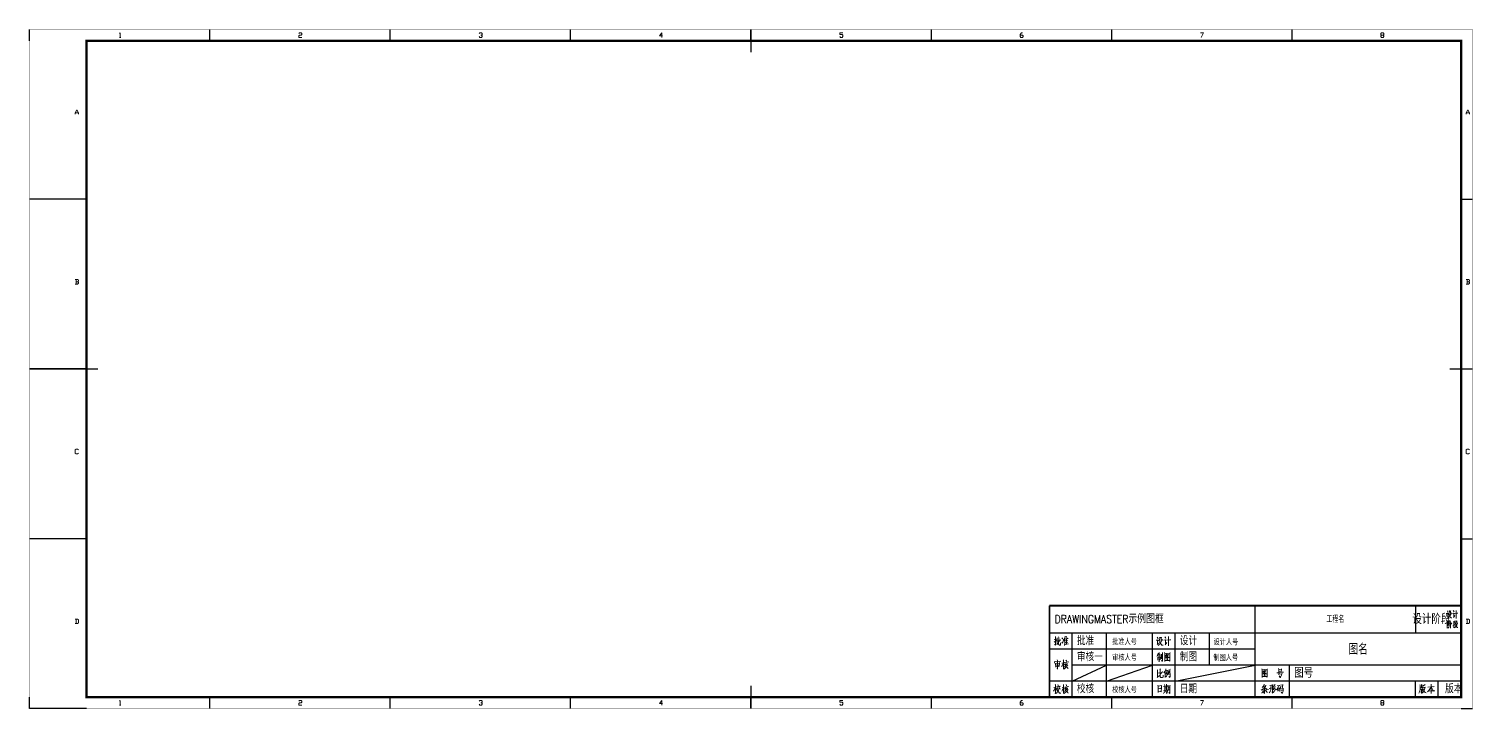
# Model space of a CAD drawing. Header units: millimetres. Extents: x 115 to 1679, y 92 to 391.
# Drawn here: x 1048 to 1679, y 92 to 390 of the extents above; entities that cross this region are included whole.
import ezdxf
from ezdxf.enums import TextEntityAlignment as Align

# ---------------------------------------------------------------- set-up
doc = ezdxf.new("R2010")
doc.units = ezdxf.units.MM
doc.layers.add('CTZ', color=7, linetype='Continuous', plot=False)
doc.styles.add('gedi', font='geditxt.shx', dxfattribs={"width": 0.8, "bigfont": 'hztxt3.shx'})
doc.styles.get("Standard").update_dxf_attribs({"font": 'arial.ttf'})
doc.styles.add('TK', font='GEDITXT.SHX', dxfattribs={"width": 0.85, "height": 3.5, "bigfont": 'DXT.SHX'})

# ---------------------------------------------------------------- blocks, each defined once
blk = doc.blocks.new('GEDI_A3+')
at = {"color": 1}
for p, q in [((0, 292), (0, 297)), ((78.88, 292), (78.88, 297)), ((157.75, 292), (157.75, 297)), ((236.62, 292), (236.62, 297)), ((315.5, 292), (315.5, 297)), ((394.38, 292), (394.38, 297)), ((473.25, 292), (473.25, 297)), ((552.12, 292), (552.12, 297)), ((25, 222.75), (0, 222.75)), ((626, 222.75), (631, 222.75)), ((25, 148.5), (0, 148.5)), ((626, 148.5), (631, 148.5)), ((25, 74.25), (0, 74.25)), ((626, 74.25), (631, 74.25)), ((536, 5), (536, 45)), ((606, 45), (606, 33)), ((626, 45), (626, 5)), ((626, 33), (446, 33)), ((456, 5), (456, 33)), ((471, 5), (471, 33)), ((491, 5), (491, 33)), ((501, 5), (501, 33)), ((516, 19), (516, 33)), ((536, 26), (446, 26)), ((626, 19), (456, 19)), ((551, 5), (551, 19)), ((626, 12), (446, 12)), ((606, 5), (606, 12)), ((616, 5), (616, 12)), ((0, 0), (0, 5)), ((25, 0), (0, 0)), ((78.88, 0), (78.88, 5)), ((157.75, 0), (157.75, 5)), ((236.62, 0), (236.62, 5)), ((315.5, 0), (315.5, 5)), ((394.38, 0), (394.38, 5)), ((626, 5), (446, 5)), ((473.25, 0), (473.25, 5)), ((552.12, 0), (552.12, 5)), ((626, 0), (631, 0))]:
    blk.add_line(p, q, dxfattribs=at)
for p, q in [((456, 12), (471, 19)), ((471, 12), (491, 19)), ((501, 12), (536, 19))]:
    blk.add_line(p, q)
for points, const_width in [([(0, 0), (631, 0), (631, 297), (0, 297)], 0.1), ([(25, 5), (626, 5), (626, 292), (25, 292)], 1)]:
    blk.add_lwpolyline(points, close=True, dxfattribs=dict(at, const_width=const_width))
for points, const_width in [([(315.5, 287), (315.5, 297)], 0.5), ([(30, 148.5), (0, 148.5)], 0.5), ([(621, 148.5), (631, 148.5)], 0.5), ([(446, 45), (626, 45)], 0.8), ([(446, 5), (446, 45)], 0.8), ([(315.5, 0), (315.5, 10)], 0.5)]:
    blk.add_lwpolyline(points, dxfattribs=dict(at, const_width=const_width))
at = {"color": 1, "lineweight": 0}
for points in [[(39.31, 295.19), (39.63, 295.52), (39.63, 293.51)], [(39.31, 293.51), (39.96, 293.51)], [(117.82, 295.19), (118.14, 295.52), (118.82, 295.52), (119.15, 295.19), (119.15, 294.84), (118.82, 294.51), (118.14, 294.51), (117.82, 294.19), (117.82, 293.51), (119.15, 293.51)], [(196.65, 295.19), (196.98, 295.52), (197.66, 295.52), (197.98, 295.19), (197.98, 294.84), (197.66, 294.51), (197.33, 294.51)], [(197.66, 294.51), (197.98, 294.19), (197.98, 293.86), (197.66, 293.51), (196.98, 293.51), (196.65, 293.86)], [(276.82, 294.19), (275.49, 294.19), (276.49, 295.52), (276.49, 293.51)], [(354.32, 293.86), (354.67, 293.51), (355.33, 293.51), (355.68, 293.86), (355.68, 294.51), (355.33, 294.84), (354.32, 294.84), (354.32, 295.52), (355.68, 295.52)], [(433.18, 294.51), (434.19, 294.51), (434.51, 294.19), (434.51, 293.86), (434.19, 293.51), (433.51, 293.51), (433.18, 293.86), (433.18, 294.84), (433.84, 295.52), (434.19, 295.52)], [(512.02, 295.52), (513.35, 295.52), (512.34, 293.51)], [(591.18, 293.51), (590.85, 293.86), (590.85, 294.19), (591.18, 294.51), (591.86, 294.51), (592.18, 294.84), (592.18, 295.19), (591.86, 295.52), (591.18, 295.52), (590.85, 295.19), (590.85, 294.84), (591.18, 294.51)], [(591.86, 294.51), (592.18, 294.19), (592.18, 293.86), (591.86, 293.51), (591.18, 293.51)], [(20.05, 259.89), (20.05, 260.57), (20.7, 261.9), (21.38, 260.57), (21.38, 259.89)], [(20.05, 260.57), (21.38, 260.57)], [(628.28, 259.89), (628.28, 260.57), (628.95, 261.9), (629.61, 260.57), (629.61, 259.89)], [(628.28, 260.57), (629.61, 260.57)], [(21.03, 186.65), (21.38, 186.97), (21.38, 187.33), (21.03, 187.65), (20.05, 187.65)], [(20.05, 185.64), (21.03, 185.64), (21.38, 185.97), (21.38, 186.32), (21.03, 186.65), (20.38, 186.65)], [(20.38, 187.65), (20.38, 185.64)], [(629.28, 186.65), (629.61, 186.97), (629.61, 187.33), (629.28, 187.65), (628.28, 187.65)], [(628.28, 185.64), (629.28, 185.64), (629.61, 185.97), (629.61, 186.32), (629.28, 186.65), (628.6, 186.65)], [(628.6, 187.65), (628.6, 185.64)], [(21.38, 111.72), (21.03, 111.4), (20.38, 111.4), (20.05, 111.72), (20.05, 113.08), (20.38, 113.41), (21.03, 113.41), (21.38, 113.08)], [(629.61, 111.72), (629.28, 111.4), (628.6, 111.4), (628.28, 111.72), (628.28, 113.08), (628.6, 113.41), (629.28, 113.41), (629.61, 113.08)], [(20.05, 37.15), (21.03, 37.15), (21.38, 37.48), (21.38, 38.81), (21.03, 39.16), (20.05, 39.16)], [(20.38, 39.16), (20.38, 37.15)], [(619.67, 41.55), (620.25, 41.67), (620.17, 41.78), (620.15, 41.55), (620.13, 40.03), (620.02, 39.92), (620.47, 40.51)], [(619.88, 38.46), (619.93, 38.14), (619.93, 35.21), (619.88, 35.42), (619.9, 35.67)], [(619.94, 38.14), (620.52, 38.2), (620.46, 38.25), (620.18, 37.54), (620.18, 37.48), (620.22, 37.39), (620.29, 37.28), (620.33, 37.16), (620.37, 37.05), (620.4, 36.87), (620.4, 36.73), (620.37, 36.59), (620.36, 36.47), (620.31, 36.39), (620.07, 36.68)], [(620, 42.76), (620.25, 42.36), (620.3, 42.18)], [(620.75, 41.2), (621.59, 41.35), (621.53, 41.44), (621.44, 41.2), (621.33, 40.92), (621.23, 40.69), (621.12, 40.49), (620.95, 40.23), (620.75, 40), (620.56, 39.8), (620.4, 39.66), (620.28, 39.57)], [(620.84, 42.81), (620.86, 42.55), (620.86, 42.27), (620.81, 42.01), (620.75, 41.75), (620.66, 41.58), (620.58, 41.44), (620.47, 41.29)], [(621.13, 38.6), (621.13, 38.46), (621.06, 38.25), (620.95, 37.96), (620.85, 37.71), (620.74, 37.48), (620.63, 37.28), (620.51, 37.08)], [(620.73, 40.94), (620.77, 40.94), (621.56, 39.68), (621.98, 39.66), (621.56, 39.75), (621.46, 39.85)], [(620.88, 42.58), (621.46, 42.64), (621.42, 42.73), (621.35, 42.5), (621.35, 42.29), (621.35, 42.12), (621.35, 41.93), (621.38, 41.84), (621.42, 41.75), (621.5, 41.72), (621.61, 41.69), (621.76, 41.69), (621.85, 41.72), (621.91, 41.78)], [(621.09, 38.22), (621.73, 37.08), (621.99, 37.02), (621.73, 37.13), (621.58, 37.34)], [(622.28, 41.58), (622.88, 41.69), (622.84, 41.75), (622.8, 39.97), (622.71, 39.85), (623.29, 40.66)], [(622.6, 42.87), (622.77, 42.58), (622.86, 42.44), (622.9, 42.27)], [(622.78, 38.25), (622.8, 38), (622.8, 35.27), (622.8, 35.5), (622.8, 35.73)], [(623.3, 38.34), (623.09, 38.14), (622.83, 38)], [(623.16, 41.58), (624.56, 41.72), (624.47, 41.75), (624.3, 41.69)], [(623.62, 38.4), (623.67, 38.14), (623.64, 37.74), (623.62, 37.48), (623.58, 37.31), (623.53, 37.16), (623.47, 37.08), (623.41, 36.96)], [(623.67, 38.17), (624.2, 38.29), (624.16, 38.31), (624.1, 38.14), (624.07, 37.91), (624.07, 37.6), (624.1, 37.46), (624.11, 37.37), (624.18, 37.34), (624.27, 37.28), (624.53, 37.34)], [(623.82, 42.95), (623.85, 42.76), (623.85, 39.4), (623.82, 39.63), (623.85, 39.92)], [(628.28, 37.15), (629.28, 37.15), (629.61, 37.48), (629.61, 38.81), (629.28, 39.16), (628.28, 39.16)], [(628.6, 39.16), (628.6, 37.15)], [(452.92, 31.68), (452.92, 31.53), (452.7, 30.84), (452.48, 30.31), (452.23, 29.79)], [(453.31, 31.65), (453.54, 31.13), (453.54, 31), (453.56, 30.84)], [(620.85, 37.22), (620.89, 37.05), (620.85, 36.99), (620.85, 36.76), (620.83, 36.42), (620.78, 36.19), (620.74, 35.96), (620.68, 35.76), (620.57, 35.59), (620.46, 35.44), (620.36, 35.3), (620.22, 35.16)], [(621.27, 37.25), (621.32, 37.16), (621.3, 37.13), (621.32, 35.09), (621.3, 35.33), (621.32, 35.59)], [(622.44, 36.11), (623.32, 36.56)], [(622.83, 37.54), (623.27, 37.65)], [(623.27, 37.11), (622.83, 36.96)], [(623.58, 36.87), (623.6, 36.87), (624.29, 36.96), (624.25, 37.05), (624.14, 36.73), (624.07, 36.53), (624.01, 36.37), (623.93, 36.19), (623.82, 36.02), (623.69, 35.85), (623.58, 35.73), (623.45, 35.61), (623.3, 35.47), (623.2, 35.38), (623.09, 35.3)], [(623.53, 36.65), (623.6, 36.56), (624.27, 35.47), (624.59, 35.47), (624.29, 35.5), (624.18, 35.61)], [(448.02, 30.15), (448.07, 30.15), (449.05, 30.38)], [(448.05, 29.1), (449.05, 29.72)], [(448.63, 31.49), (448.66, 31.23), (448.61, 27.82), (448.58, 27.69), (448.19, 28.05), (448.58, 27.76)], [(449.31, 30.93), (449.36, 30.77), (449.33, 28.05), (449.22, 27.95), (449.78, 28.48)], [(449.78, 29.65), (449.36, 29.49)], [(450, 31.32), (450.06, 31.13), (450, 28.7), (450.03, 28.41), (450.03, 28.21), (450.06, 28.05), (450.11, 27.92), (450.19, 27.82), (450.25, 27.79), (450.36, 27.76), (450.47, 27.76), (450.75, 27.76), (450.83, 27.82), (450.87, 27.85), (450.78, 28.7), (450.83, 27.82), (450.78, 27.79)], [(450.72, 30.18), (450.64, 29.95), (450.03, 29.23)], [(451.39, 28.8), (451.42, 28.84), (451.67, 28.54), (452.23, 30.31)], [(451.45, 30.93), (451.67, 30.64), (451.81, 30.28)], [(452.65, 30.51), (452.68, 28.28), (452.65, 27.85), (452.61, 27.52), (452.61, 27.82)], [(452.81, 30.41), (454.15, 30.64), (454.1, 30.67), (453.85, 30.6), (453.42, 30.51), (453.42, 28.15)], [(452.87, 28.08), (454.29, 28.24)], [(452.92, 29.68), (454.01, 29.85)], [(452.95, 28.9), (454.04, 29.07)], [(492.69, 29.84), (493.44, 29.97), (493.33, 30.1), (493.3, 29.84), (493.27, 28.1), (493.13, 27.97), (493.72, 28.66)], [(493.11, 31.22), (493.44, 30.75), (493.5, 30.56)], [(494.08, 29.45), (495.17, 29.61), (495.08, 29.7), (494.97, 29.45), (494.83, 29.12), (494.69, 28.86), (494.56, 28.62), (494.33, 28.33), (494.08, 28.07), (493.83, 27.84), (493.63, 27.67), (493.47, 27.58)], [(494.19, 31.28), (494.22, 30.99), (494.22, 30.66), (494.17, 30.36), (494.08, 30.06), (493.97, 29.87), (493.86, 29.7), (493.72, 29.55)], [(494.06, 29.15), (494.11, 29.15), (495.14, 27.7), (495.67, 27.67), (495.14, 27.77), (495, 27.9)], [(494.25, 31.02), (495, 31.08), (494.94, 31.19), (494.86, 30.92), (494.86, 30.69), (494.86, 30.5), (494.86, 30.27), (494.89, 30.17), (494.94, 30.06), (495.06, 30.03), (495.19, 30), (495.39, 30), (495.5, 30.03), (495.58, 30.1)], [(496.06, 29.87), (496.84, 30), (496.78, 30.06), (496.73, 28.03), (496.61, 27.9), (497.37, 28.83)], [(496.48, 31.35), (496.7, 31.02), (496.81, 30.86), (496.86, 30.66)], [(497.2, 29.87), (499.01, 30.03), (498.9, 30.06), (498.67, 30)], [(498.06, 31.44), (498.09, 31.22), (498.09, 27.38), (498.06, 27.64), (498.09, 27.97)], [(448.3, 20.74), (448.3, 20.44), (448.25, 20.21), (448.19, 19.98), (448.14, 19.81)], [(448.3, 20.38), (450.81, 20.57), (450.75, 20.67), (450.42, 20.14)], [(448.55, 19.85), (448.61, 19.55), (448.72, 18.11), (448.69, 18.37), (450.08, 18.5), (449.92, 18.53), (449.61, 18.47)], [(450.08, 18.5), (450.19, 18.34), (450.36, 19.91), (450.42, 19.78), (448.66, 19.55)], [(448.94, 19.03), (449.94, 19.16)], [(449.31, 21.29), (449.47, 20.96), (449.53, 20.74)], [(449.42, 20.27), (449.47, 20.21), (449.45, 17.22), (449.38, 17.52), (449.45, 17.88)], [(452.14, 19.88), (451.89, 19.36), (451.7, 18.96), (451.53, 18.67), (451.31, 18.37)], [(452.54, 20.11), (451.45, 19.91)], [(452.03, 21.25), (452.14, 21.1), (452.11, 21.13), (452.11, 17.26), (452.09, 17.55), (452.11, 17.88)], [(452.14, 19.66), (452.51, 19.26)], [(453.98, 19.16), (453.9, 18.93), (453.56, 18.41), (453.23, 18.08), (452.87, 17.72), (452.56, 17.45), (452.31, 17.26)], [(453.79, 19.81), (453.76, 19.66), (453.42, 19.16), (453.4, 19.13), (453.15, 18.8), (452.87, 18.47), (452.56, 18.17)], [(452.76, 20.14), (454.32, 20.41), (454.21, 20.44), (453.98, 20.34)], [(453.31, 20.17), (453.29, 19.98), (452.81, 19.19), (452.76, 19.16), (453.62, 19.39)], [(453.23, 21.19), (453.42, 20.86), (453.45, 20.74), (453.42, 20.64)], [(492.92, 22.86), (494.77, 23.06), (494.74, 23.06), (494.63, 23.1), (494.49, 23.03)], [(493.49, 24.21), (493.51, 24.01), (493.29, 23.32), (493.18, 23.13)], [(493.32, 22.54), (493.37, 22.18), (493.37, 22.11), (493.4, 21.13), (493.37, 21.32), (493.4, 21.49)], [(493.4, 22.24), (494.68, 22.44), (494.6, 22.54), (494.54, 22.27), (494.52, 21.85), (494.46, 21.55), (494.43, 21.35), (494.35, 21.25), (494.1, 21.58), (494.38, 21.29)], [(493.49, 23.62), (494.54, 23.72)], [(493.93, 24.57), (493.96, 24.41), (493.93, 20.5), (493.87, 20.73), (493.93, 20.96)], [(494.93, 23.72), (494.99, 23.55), (494.99, 21.75), (494.93, 22.08), (494.96, 22.27)], [(495.43, 24.5), (495.49, 24.3), (495.47, 21.16), (495.47, 20.96), (495.43, 20.8), (495.41, 20.73), (495.35, 20.66), (494.96, 21.16), (495.41, 20.73)], [(496.35, 24.44), (496.41, 24.01), (496.47, 20.63), (496.44, 20.99), (498.41, 20.99), (498.27, 21.03), (498, 20.99)], [(496.44, 24.01), (498.78, 24.21), (498.7, 24.3), (498.64, 24.01), (498.61, 21.06), (498.59, 20.73), (498.39, 20.99)], [(497.21, 23.49), (497.33, 23.46), (498.11, 23.55), (498.02, 23.65), (497.66, 23.03), (497.39, 22.7), (497.14, 22.44), (496.89, 22.21), (496.6, 22.05)], [(497.36, 23.98), (497.36, 23.82), (497.1, 23.32), (496.8, 22.93), (496.66, 22.77)], [(497.16, 23.13), (497.25, 23.13), (498.11, 22.27), (498.41, 22.27), (498.11, 22.34), (497.97, 22.41)], [(497.19, 21.75), (497.55, 21.52), (497.72, 21.35)], [(497.3, 22.3), (497.61, 22.08), (497.75, 21.91)], [(453.45, 18.27), (454.01, 17.72), (454.12, 17.45), (453.96, 17.78)], [(493.12, 16.96), (493.41, 16.77), (493.24, 16.83), (493.3, 13.68), (493.12, 13.55), (494.18, 14.44)], [(493.44, 15.42), (494.05, 15.62)], [(494.27, 17.32), (494.5, 17.09), (494.41, 17.16), (494.41, 16.47), (494.41, 15.78), (494.41, 15.16), (494.41, 14.7), (494.41, 14.67), (494.41, 14.53), (494.43, 13.91), (494.52, 13.75), (494.63, 13.65), (494.88, 13.58), (495.38, 13.62), (495.74, 13.72), (495.77, 13.75), (495.72, 14.6)], [(494.41, 15), (495.22, 15.84), (495.36, 16.14)], [(496.94, 17.31), (496.92, 17.14), (496.58, 16.42), (496.31, 15.99), (496.08, 15.6)], [(496.64, 16.42), (496.62, 13.63), (496.58, 13.82), (496.58, 13.86), (496.62, 14.15)], [(497.42, 16.55), (497.45, 16.48), (497.31, 16.02), (497.17, 15.6), (497.03, 15.3), (496.92, 15.07)], [(497.42, 15.93), (497.98, 16.02), (497.92, 16.12), (497.86, 15.76), (497.75, 15.43), (497.7, 15.17), (497.59, 14.91), (497.45, 14.68), (497.31, 14.42), (497.17, 14.22), (497.03, 13.99), (496.92, 13.89)], [(496.98, 16.65), (497.03, 16.62), (497.09, 16.62), (498.06, 16.81), (497.98, 16.81), (497.84, 16.75)], [(497.14, 15.43), (497.39, 15.24), (497.45, 15.07)], [(498.65, 17.27), (498.76, 17.14), (498.7, 17.11), (498.73, 13.86), (498.73, 13.82), (498.7, 13.63), (498.65, 13.57), (498.2, 14.06), (498.65, 13.6), (498.7, 13.73)], [(498.23, 16.38), (498.29, 16.32), (498.23, 16.29), (498.23, 14.71), (498.2, 14.88), (498.23, 15.07)], [(538.93, 17.4), (538.99, 16.97), (539.04, 13.6), (539.01, 13.96), (540.98, 13.96), (540.85, 13.99), (540.57, 13.96)], [(539.01, 16.97), (541.35, 17.18), (541.27, 17.27), (541.21, 16.97), (541.18, 14.02), (541.16, 13.7), (540.96, 13.96)], [(539.79, 16.45), (539.9, 16.42), (540.68, 16.52), (540.6, 16.61), (540.23, 15.99), (539.96, 15.66), (539.71, 15.41), (539.46, 15.17), (539.17, 15.01)], [(539.93, 16.94), (539.93, 16.78), (539.68, 16.29), (539.37, 15.89), (539.24, 15.73)], [(539.74, 16.09), (539.82, 16.09), (540.68, 15.24), (540.98, 15.24), (540.68, 15.3), (540.55, 15.37)], [(539.76, 14.72), (540.12, 14.49), (540.29, 14.32)], [(539.87, 15.27), (540.18, 15.04), (540.32, 14.88)], [(545.42, 15.6), (545.78, 15.6), (546.51, 15.66), (548.29, 15.89), (548.09, 15.93), (547.82, 15.86)], [(546.17, 17.5), (546.28, 17.11), (546.28, 15.96), (546.28, 16.25), (547.62, 16.42), (547.39, 16.42), (547.45, 17.24), (547.48, 17.37), (547.53, 17.27), (547.34, 17.24), (546.28, 17.11)], [(546.47, 15.66), (546.28, 14.88), (546.22, 15.01), (547.7, 15.21), (547.62, 15.33), (547.62, 15.21), (547.45, 14.64), (547.34, 14.28), (547.2, 13.99), (547.09, 13.77), (547.01, 13.6), (546.94, 13.56), (546.45, 14.32), (546.98, 13.63)], [(448.58, 9.21), (448.41, 8.75), (448.21, 8.36), (448.02, 7.99), (447.8, 7.66)], [(448.97, 9.44), (447.91, 9.21)], [(448.49, 10.52), (448.64, 10.32), (448.58, 10.39), (448.58, 6.52), (448.52, 6.75), (448.58, 7.08)], [(448.6, 9.05), (449, 8.61)], [(450.08, 8.75), (450.11, 8.49), (449.95, 8.03), (449.77, 7.66), (449.58, 7.37), (449.41, 7.14), (449.25, 6.91), (449.05, 6.72), (448.8, 6.52)], [(449.58, 9.24), (449.55, 8.97), (449.27, 8.52), (449.08, 8.19), (448.97, 8.06)], [(449.22, 9.47), (450.64, 9.7), (450.53, 9.74), (450.38, 9.66)], [(449.33, 8.29), (449.41, 8.22), (450.38, 6.72), (450.92, 6.68), (450.42, 6.78), (450.28, 6.91)], [(449.64, 10.52), (449.8, 10.22), (449.86, 10.03), (449.86, 9.83)], [(450.11, 9.24), (450.45, 8.88), (450.53, 8.72), (450.64, 8.52)], [(452.21, 9.15), (451.96, 8.62), (451.76, 8.23), (451.6, 7.93), (451.37, 7.63)], [(452.6, 9.37), (451.51, 9.18)], [(452.1, 10.52), (452.21, 10.36), (452.18, 10.39), (452.18, 6.52), (452.16, 6.82), (452.18, 7.15)], [(452.21, 8.92), (452.57, 8.52)], [(454.05, 8.43), (453.97, 8.2), (453.63, 7.67), (453.3, 7.34), (452.93, 6.98), (452.63, 6.72), (452.37, 6.52)], [(453.86, 9.08), (453.83, 8.92), (453.49, 8.43), (453.46, 8.39), (453.21, 8.06), (452.93, 7.74), (452.63, 7.44)], [(452.82, 9.41), (454.38, 9.67), (454.27, 9.7), (454.05, 9.6)], [(453.38, 9.44), (453.36, 9.24), (452.88, 8.46), (452.82, 8.43), (453.68, 8.65)], [(453.3, 10.46), (453.49, 10.13), (453.52, 10), (453.49, 9.9)], [(453.52, 7.54), (454.08, 6.98), (454.19, 6.72), (454.02, 7.05)], [(493.42, 10.19), (493.48, 9.86), (493.51, 9.14), (493.53, 8.38), (493.53, 8.28), (493.53, 7.76), (493.53, 7.07), (493.53, 7.3), (494.62, 7.5), (494.84, 7.26), (494.9, 7.56), (494.9, 7.95), (494.93, 8.71), (494.95, 9.5), (494.95, 10.15), (494.99, 10.05), (493.51, 9.83)], [(493.53, 8.64), (494.62, 8.84), (494.51, 8.87), (494.26, 8.74)], [(495.86, 7.73), (497.58, 7.98), (497.5, 8.02), (497.39, 7.92)], [(496.49, 7.53), (496.47, 7.36), (496.24, 7.04), (496.05, 6.81), (495.86, 6.64)], [(495.94, 9.59), (497.58, 9.79)], [(496.38, 10.48), (496.44, 10.28), (496.44, 7.83)], [(496.47, 9.04), (496.97, 9.14)], [(496.49, 8.48), (496.94, 8.58)], [(496.94, 7.62), (497.25, 7.23), (497.25, 7.07), (497.14, 7.36)], [(497.16, 10.67), (497.22, 10.48), (497.14, 7.92)], [(497.8, 10.22), (497.89, 9.86), (497.89, 9.14), (497.86, 8.34), (497.8, 7.86), (497.66, 7.33), (497.5, 7), (497.19, 6.51)], [(497.86, 8.15), (497.91, 8.15), (498.36, 8.25)], [(497.89, 9.83), (498.72, 9.99), (498.64, 10.09), (498.64, 9.07), (498.64, 9), (498.67, 7.53), (498.64, 6.97), (498.61, 6.64), (498.59, 6.54), (498.16, 6.97), (498.56, 6.67)], [(497.91, 9), (498.39, 9.11)], [(539.71, 9.83), (540.77, 10.06), (540.68, 10.12), (540.62, 9.99), (540.46, 9.66), (540.29, 9.43), (540.1, 9.2), (539.9, 9.01), (539.68, 8.81), (539.49, 8.65), (539.24, 8.45), (539.04, 8.32), (538.79, 8.19), (538.62, 8.09), (538.54, 8.06)], [(539.65, 7.79), (539.29, 7.27), (539.12, 7.11), (538.99, 6.94), (538.87, 6.87), (538.79, 6.84)], [(539.9, 10.68), (539.87, 10.45), (539.76, 10.12), (539.6, 9.86), (539.31, 9.47), (539.15, 9.3), (539.01, 9.17)], [(539.2, 8.06), (540.98, 8.19), (540.85, 8.22), (540.68, 8.15)], [(540.1, 8.71), (540.1, 6.51), (539.54, 7.11), (540.1, 6.61)], [(539.62, 9.53), (539.68, 9.53), (539.98, 9.3), (540.23, 9.07), (540.55, 8.84), (540.85, 8.58), (541.07, 8.42), (541.79, 8.28), (541.21, 8.42), (540.85, 8.61)], [(540.07, 8.81), (540.1, 8.71)], [(540.43, 7.83), (540.77, 7.53), (541.02, 7.27), (541.27, 6.94)], [(542.07, 8.81), (543.96, 9.04), (543.85, 9.07), (543.69, 9.01)], [(542.88, 10.12), (542.85, 9.17), (542.85, 8.81), (542.83, 8.51), (542.77, 8.19), (542.69, 7.89), (542.58, 7.63), (542.47, 7.37), (542.29, 7.14), (542.16, 6.98), (542.1, 6.87)], [(542.33, 10.09), (543.8, 10.32), (543.71, 10.32), (543.55, 10.25)], [(543.49, 10.22), (543.46, 6.94), (543.44, 7.11), (543.46, 7.37)], [(544.95, 8.61), (544.89, 8.48), (544.75, 8.22), (544.61, 7.99), (544.44, 7.73), (544.22, 7.43), (544, 7.14), (543.8, 6.98), (543.6, 6.81), (543.44, 6.71)], [(544.72, 9.59), (544.66, 9.43), (544.55, 9.2), (544.39, 8.97), (544.19, 8.71), (544.03, 8.48), (543.91, 8.35), (543.75, 8.19)], [(544.64, 10.55), (544.61, 10.39), (544.47, 10.19), (544.3, 9.92), (544.14, 9.73), (544, 9.56), (543.89, 9.43)], [(546.25, 9.92), (546.25, 9.79), (545.97, 9.2), (545.72, 8.71), (545.53, 8.45), (545.31, 8.15)], [(545.61, 9.99), (546.81, 10.09), (546.73, 10.12), (546.56, 10.06)], [(545.89, 8.94), (545.92, 7.56), (545.92, 7.96), (546.53, 8.06), (546.45, 8.03), (546.56, 9.04), (546.62, 8.94), (545.89, 8.81)], [(546.42, 7.63), (547.78, 7.83), (547.7, 7.86), (547.48, 7.76)], [(547.14, 9.83), (546.94, 8.42), (546.89, 8.48), (548.37, 8.65), (548.32, 8.78), (548.25, 8.42), (548.14, 7.7), (548.03, 7.2), (547.92, 6.9), (547.84, 6.78), (547.78, 6.71), (547.39, 7.23), (547.82, 6.78)], [(547.01, 10.25), (548.09, 10.35), (548.03, 10.51), (547.7, 8.55)], [(608, 10.38), (608.09, 10.12), (608.09, 9.33), (608.09, 8.74), (608.03, 8.22), (607.95, 7.83), (607.84, 7.36), (607.67, 7.03), (607.5, 6.77)], [(608.09, 8.44), (608.67, 8.51), (608.61, 8.61), (608.61, 7.14), (608.59, 7.33), (608.59, 7.59)], [(608.11, 9.03), (608.92, 9.17)], [(609.2, 10.31), (609.26, 9.99), (609.26, 9.56), (609.2, 9), (609.15, 8.48), (609.06, 8.02), (608.97, 7.59), (608.86, 7.23), (608.73, 6.9), (608.56, 6.67)], [(608.59, 10.58), (608.64, 10.38), (608.64, 9.13)], [(609.45, 9.06), (610.35, 9.3), (610.28, 9.39), (610.15, 8.97), (609.98, 8.44), (609.81, 8.05), (609.62, 7.62), (609.34, 7.23), (609.06, 6.94), (608.84, 6.7)], [(610.26, 10.51), (610.21, 10.41), (609.67, 10.08), (609.31, 9.92)], [(609.42, 8.64), (610.21, 6.97), (610.73, 6.94), (610.23, 7), (610.1, 7.2)], [(612.8, 9.38), (612.49, 8.79), (612.22, 8.3), (611.91, 7.94), (611.55, 7.58), (611.24, 7.31)], [(611.52, 9.28), (614.28, 9.58), (614.16, 9.64), (613.8, 9.55)], [(612.19, 7.61), (613.58, 7.77), (613.47, 7.84), (613.22, 7.74)], [(612.92, 10.69), (612.94, 8), (612.94, 6.56), (612.88, 6.75), (612.94, 7.19)], [(613.05, 9.35), (613.89, 7.67), (614.5, 7.71), (613.91, 7.74), (613.75, 7.94)], [(39.31, 3.21), (39.63, 3.53), (39.63, 1.52)], [(39.31, 1.52), (39.96, 1.52)], [(117.82, 3.21), (118.14, 3.53), (118.82, 3.53), (119.15, 3.21), (119.15, 2.85), (118.82, 2.53), (118.14, 2.53), (117.82, 2.2), (117.82, 1.52), (119.15, 1.52)], [(196.65, 3.21), (196.98, 3.53), (197.66, 3.53), (197.98, 3.21), (197.98, 2.85), (197.66, 2.53), (197.33, 2.53)], [(197.66, 2.53), (197.98, 2.2), (197.98, 1.87), (197.66, 1.52), (196.98, 1.52), (196.65, 1.87)], [(276.82, 2.2), (275.49, 2.2), (276.49, 3.53), (276.49, 1.52)], [(354.32, 1.87), (354.67, 1.52), (355.33, 1.52), (355.68, 1.87), (355.68, 2.53), (355.33, 2.85), (354.32, 2.85), (354.32, 3.53), (355.68, 3.53)], [(433.18, 2.53), (434.19, 2.53), (434.51, 2.2), (434.51, 1.87), (434.19, 1.52), (433.51, 1.52), (433.18, 1.87), (433.18, 2.85), (433.84, 3.53), (434.19, 3.53)], [(512.02, 3.52), (513.35, 3.52), (512.34, 1.51)], [(591.18, 1.51), (590.85, 1.86), (590.85, 2.19), (591.18, 2.51), (591.86, 2.51), (592.18, 2.84), (592.18, 3.19), (591.86, 3.52), (591.18, 3.52), (590.85, 3.19), (590.85, 2.84), (591.18, 2.51)], [(591.86, 2.51), (592.18, 2.19), (592.18, 1.86), (591.86, 1.51), (591.18, 1.51)]]:
    blk.add_lwpolyline(points, dxfattribs=at)
at = {"layer": 'CTZ'}
blk.add_line((626, 73), (626, 113), dxfattribs=at)
at = {"color": 1}
for s, p in [('334455', (498.09, 29.95)), ('556677', (539.03, 13.96)), ('445566', (493.53, 7.3))]:
    blk.add_text(s, height=0.0001, dxfattribs=at).set_placement(p)
at = {"insert": (448.26, 40.87), "char_height": 3.5, "attachment_point": 1, "style": 'TK'}
blk.add_mtext_dynamic_manual_height_columns('DRAWINGMASTER示例图框', width=45.5741, gutter_width=12.5, heights=[0], dxfattribs=at)
at = {"style": 'gedi'}
for tag, height, width, p in [('PROJECTNAME', 2.8, 0.7, (571, 39)), ('PHASE', 4, 0.8, (613, 39)), ('DRAWINGNAME', 4.75, 0.8, (581, 26))]:
    blk.add_attdef(tag, text='', height=height, dxfattribs=dict(at, width=width)).set_placement(p, align=Align.MIDDLE_CENTER)
at = {"style": 'gedi', "width": 0.8}
for tag, p, height in [('APPROVE', (458, 27.75), 3.5), ('APPROVENUM', (473.43, 27.85), 2.5), ('DESIGN', (503, 27.75), 3.5), ('DESIGNNUM', (517.78, 27.74), 2.5), ('REVIEW1', (458, 20.75), 3.5), ('REVIEW1NUM', (473.43, 20.95), 2.5), ('DRAW', (503, 20.75), 3.5), ('DRAWNUM', (517.67, 20.9), 2.5), ('DRAWINGNUMBER', (553, 13.5), 4), ('CHECK', (458, 6.75), 3.5), ('CHECKNUM', (473.43, 6.85), 2.5), ('DATE', (503, 6.75), 3.5), ('VERSION', (619, 6.75), 3.5)]:
    blk.add_attdef(tag, p, '', height=height, dxfattribs=at)

msp = doc.modelspace()

# ---------------------------------------------------------------- block references
msp.add_blockref('GEDI_A3+', (1047.83, 92.51)).add_auto_attribs({'APPROVE': '批准', 'REVIEW1': '审核一', 'CHECK': '校核', 'DESIGN': '设计', 'DRAW': '制图', 'DATE': '日期', 'PROJECTNAME': '工程名', 'PHASE': '设计阶段', 'DRAWINGNAME': '图名', 'DRAWINGNUMBER': '图号', 'VERSION': '版本', 'APPROVENUM': '批准人号', 'REVIEW1NUM': '审核人号', 'CHECKNUM': '校核人号', 'DESIGNNUM': '设计人号', 'DRAWNUM': '制图人号'})

doc.saveas('drawing.dxf')
